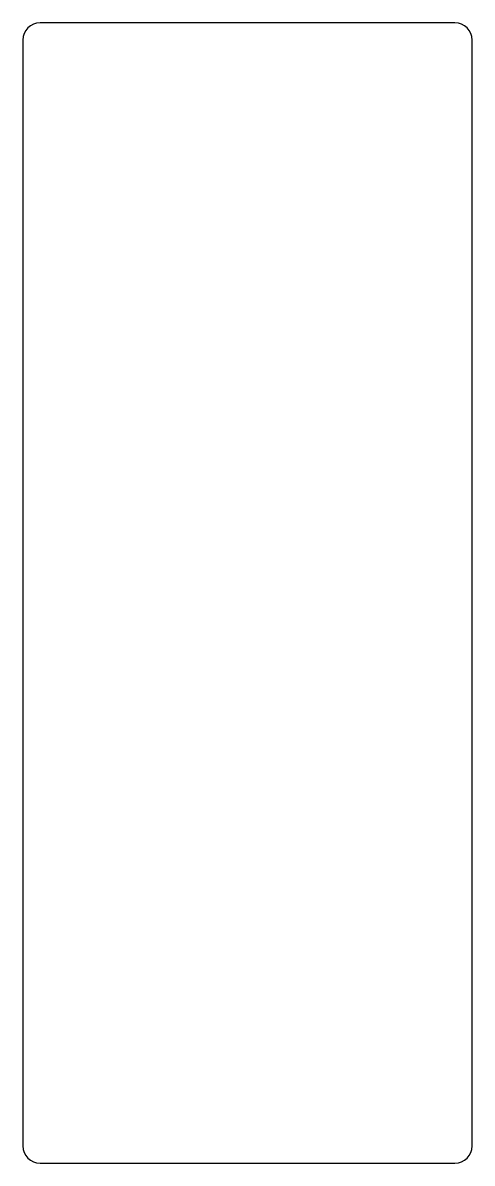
# Model space of a CAD drawing. Header units: millimetres. Extents: x 123.5 to 136.5, y -133 to -100.
import ezdxf

# ---------------------------------------------------------------- set-up
doc = ezdxf.new("R2010")
doc.units = ezdxf.units.MM

msp = doc.modelspace()

# ---------------------------------------------------------------- linework, layer by layer
for p, q in [((136, -100), (124, -100)), ((123.5, -100.5), (123.5, -132.5)), ((136.5, -132.5), (136.5, -100.5)), ((124, -133), (136, -133))]:
    msp.add_line(p, q)
for centre, start, end in [((124, -100.5), 90, 180), ((136, -100.5), 0, 90), ((124, -132.5), 180, 270), ((136, -132.5), 270, 0)]:
    msp.add_arc(centre, 0.5, start, end)

doc.saveas('drawing.dxf')
